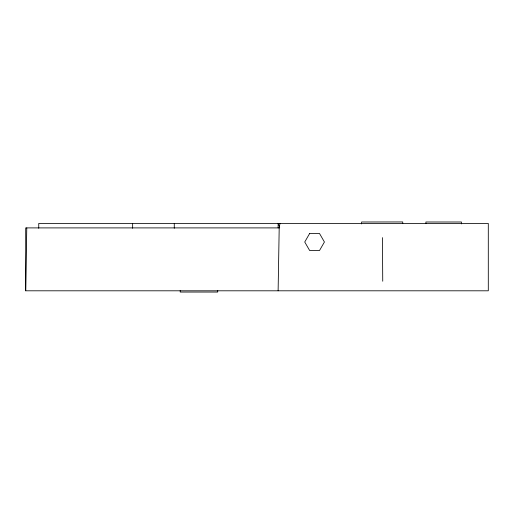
<?xml version="1.0" encoding="UTF-8"?>
<svg xmlns="http://www.w3.org/2000/svg" width="514" height="514" viewBox="0 0 514 514"><rect width="100%" height="100%" fill="white"/><g stroke="black" fill="none" stroke-linecap="round" stroke-linejoin="round"><path stroke-width="0.77" d="M38.743 228.261L38.743 223.449L488.3 223.449L488.3 290.802L25.7 290.802L26.779 227.901M278.119 290.802L279.198 227.901L279.976 223.449M279.353 227.901L25.7 227.901L25.7 290.802M382.448 237.641L382.737 281.222M279.706 227.265L278.119 223.449L278.119 227.901M461.437 223.911L461.437 222.003L425.894 222.003L425.894 223.596M402.745 223.596L402.745 221.952L361.612 222.003L361.612 223.931M217.718 290.461L217.718 292.048L180.215 292.048L180.215 290.461M174.272 223.449L174.272 228.261M132.644 223.449L132.644 228.261M309.659 233.478L304.738 242.004L309.659 250.53L319.502 250.53L324.424 242.004L319.502 233.478L309.659 233.478"/></g></svg>
